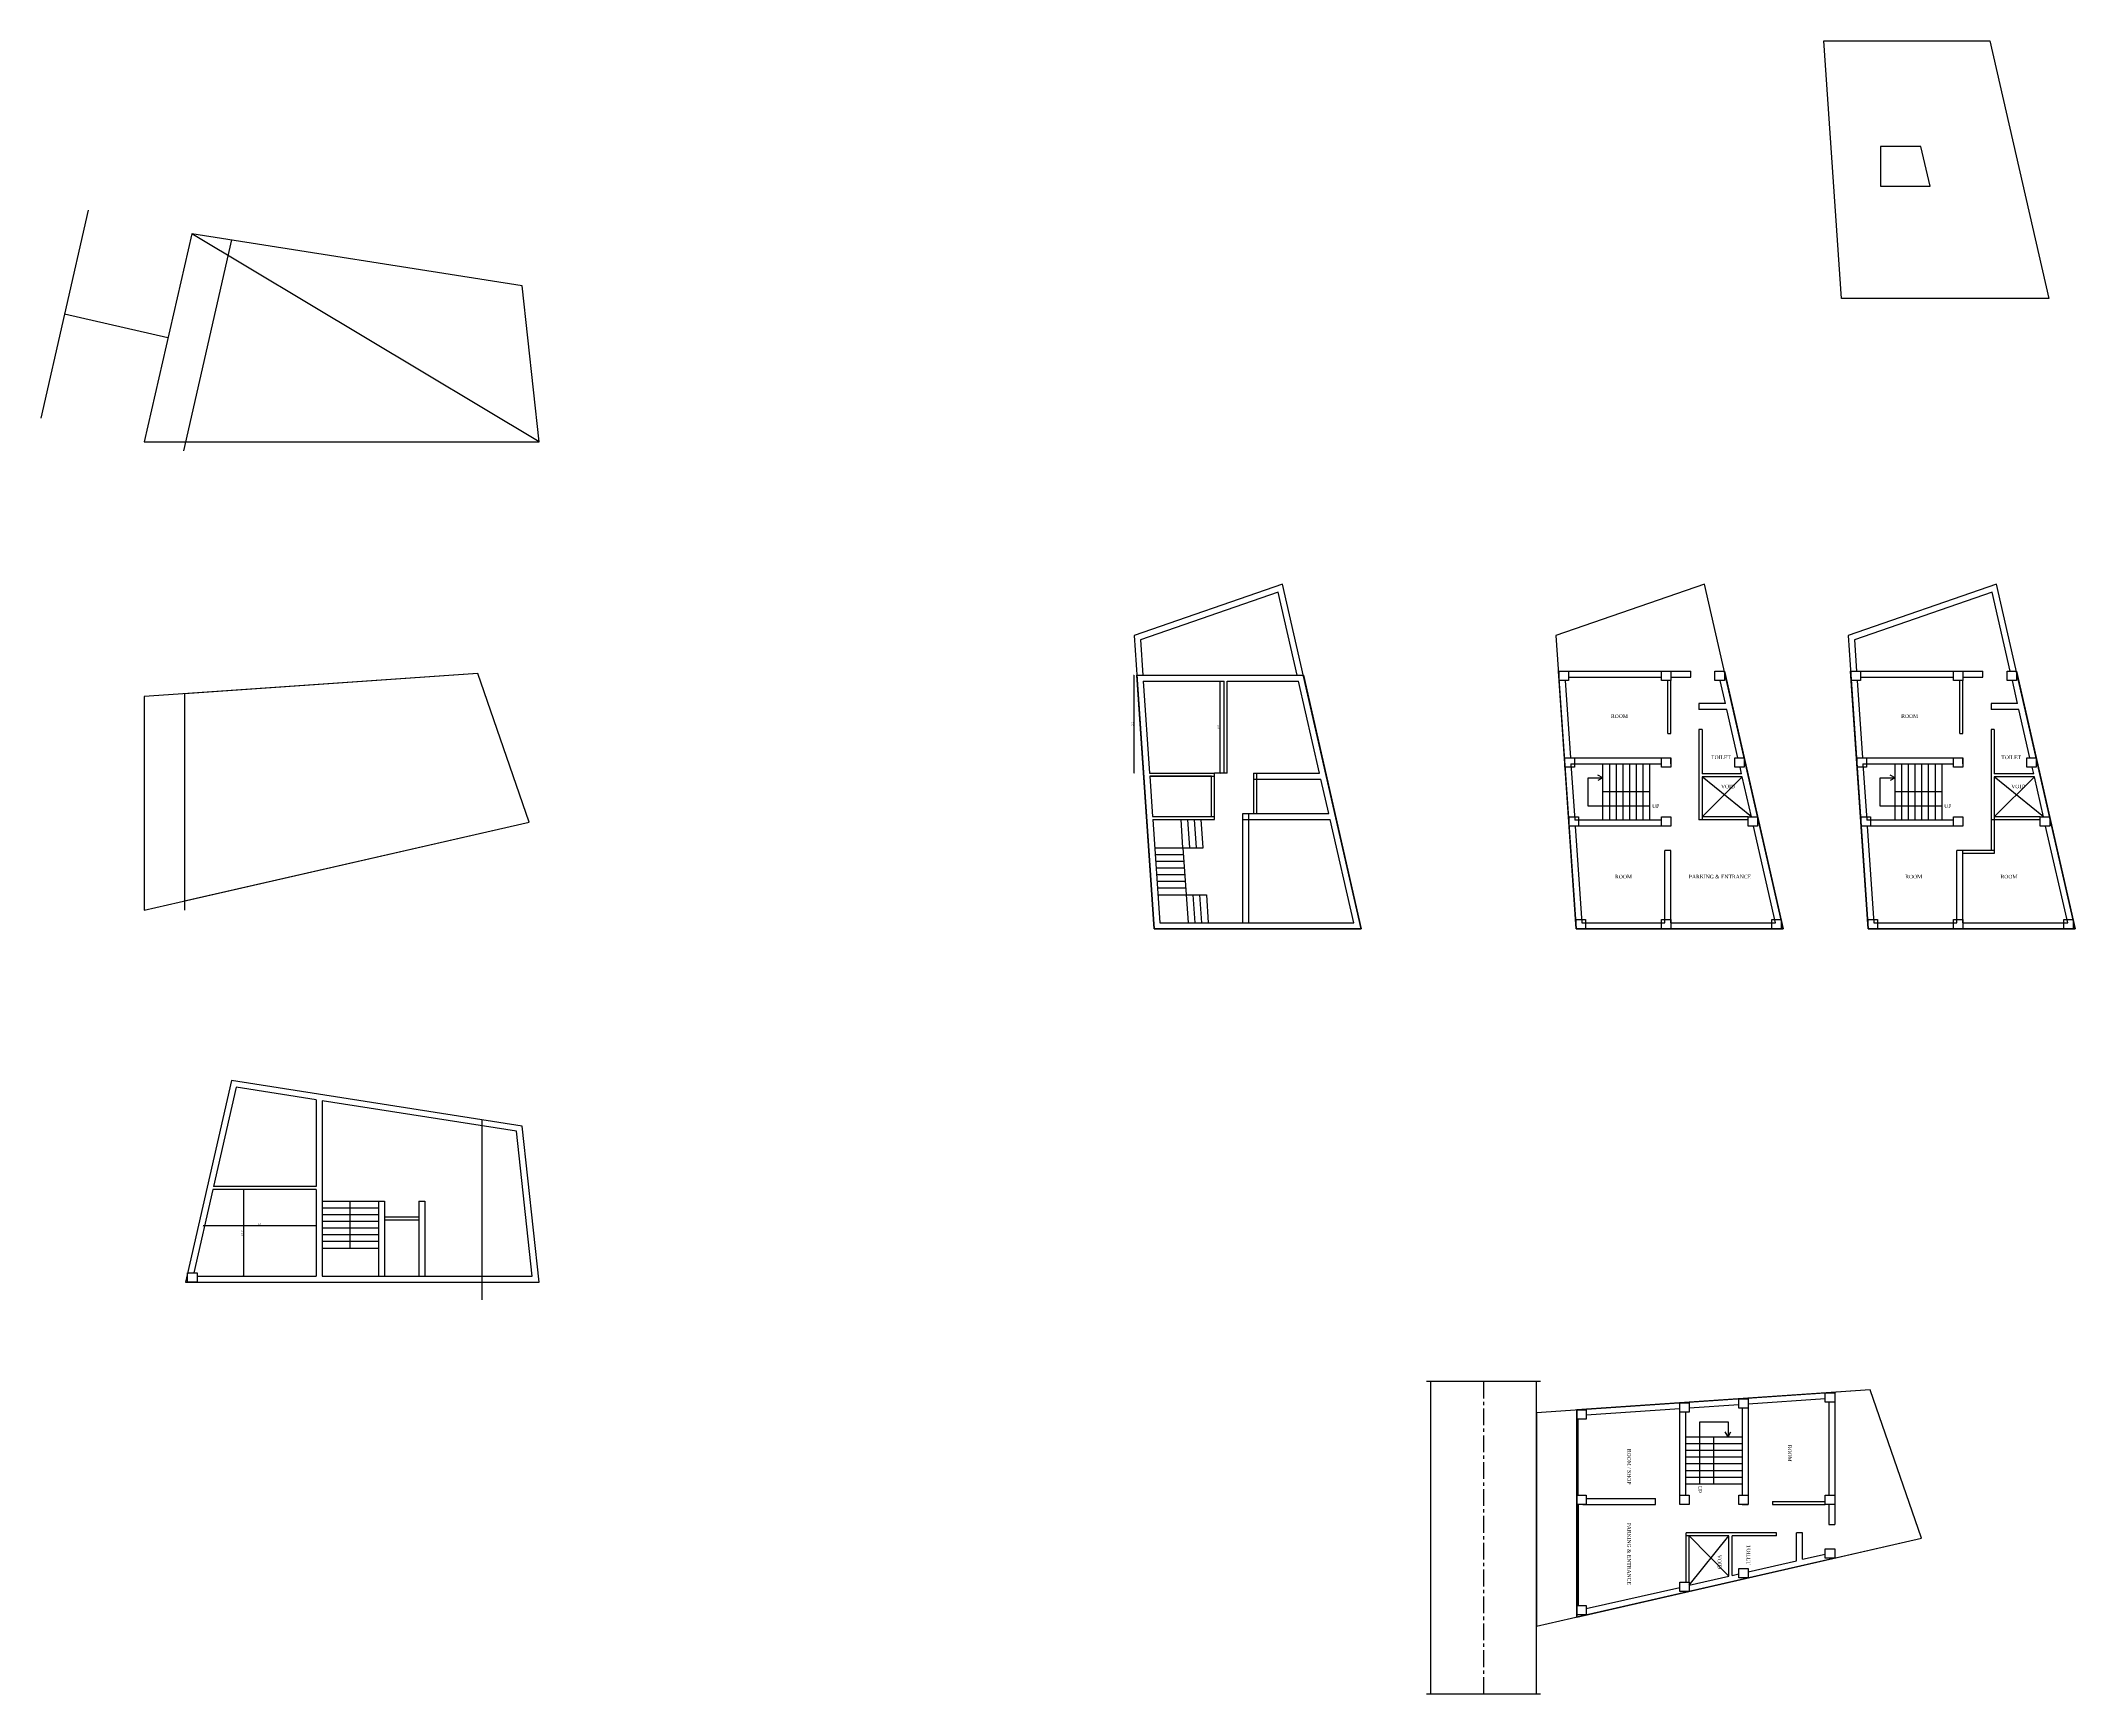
# Model space of a CAD drawing. Header units: inches. Extents: x 45643 to 88898, y -9678 to 122.
# Drawn here: x 64383 to 67412, y -7840 to -5378 of the extents above; entities that cross this region are included whole.
import ezdxf

# ---------------------------------------------------------------- set-up
doc = ezdxf.new("R2010")
doc.units = ezdxf.units.IN
doc.header["$MEASUREMENT"] = 0
doc.linetypes.add('CENTER', pattern=[2, 1.25, -0.25, 0.25, -0.25])
doc.layers.add('ELEVATION', color=6, linetype='Continuous', lineweight=30)
doc.styles.get("Standard").update_dxf_attribs({"font": 'times.ttf'})
doc.dimstyles.get("Standard").update_dxf_attribs({"dimtxt": 2.25, "dimasz": 2.25, "dimexe": 0.18, "dimexo": 0.0625, "dimgap": 1, "dimtad": 1, "dimdec": 1, "dimzin": 0, "dimdsep": 46, "dimlunit": 4, "dimtxsty": 'Standard', "dimblk": 'ARCHTICK', "dimcen": 0.09, "dimse1": 1, "dimse2": 1, "dimadec": 0, "dimazin": 0, "dimtfac": 1, "dimtdec": 1, "dimtofl": 0, "dimtmove": 0, "dimatfit": 3, "dimldrblk": 'ARCHTICK', "dimfxl": 1, "dimtolj": 1, "dimtzin": 0, "dimarcsym": 0})

# ---------------------------------------------------------------- blocks, each defined once
blk = doc.blocks.new('_ArchTick')
at = {"color": 0, "linetype": 'ByBlock', "const_width": 0.15}
blk.add_lwpolyline([(-0.5, -0.5), (0.5, 0.5)], dxfattribs=at)
blk = doc.blocks.new('*D955')
at = {"layer": 'Defpoints', "color": 0, "transparency": 16777216}
for p in [(64716.4, -7088.6), (64685.1, -7217.7), (64716.4, -7217.7)]:
    blk.add_point(p, dxfattribs=at)
at = {"layer": 'ELEVATION', "color": 0, "lineweight": -2, "transparency": 16777216}
blk.add_line((64685.1, -7088.6), (64685.1, -7217.7), dxfattribs=at)
at = {"layer": 'ELEVATION', "color": 0, "lineweight": -2, "transparency": 16777216, "xscale": 2.25, "yscale": 2.25, "zscale": 2.25}
for p, rotation in [((64685.1, -7088.6), 90), ((64685.1, -7217.7), 270)]:
    blk.add_blockref('_ArchTick', p, dxfattribs=dict(at, rotation=rotation))
at = {"layer": 'ELEVATION', "color": 0, "transparency": 16777216, "insert": (64683, -7153.2), "char_height": 2.25, "attachment_point": 5, "rotation": 90}
blk.add_mtext('\\A1;10\'-9"', dxfattribs=at)
blk = doc.blocks.new('*D956')
at = {"layer": 'Defpoints', "color": 0, "transparency": 16777216}
for p in [(64792.9, -7142.3), (64625.1, -7150.7), (64792.9, -7153.2)]:
    blk.add_point(p, dxfattribs=at)
at = {"layer": 'ELEVATION', "color": 0, "lineweight": -2, "transparency": 16777216}
blk.add_line((64625.1, -7142.3), (64792.9, -7142.3), dxfattribs=at)
at = {"layer": 'ELEVATION', "color": 0, "lineweight": -2, "transparency": 16777216, "xscale": 2.25, "yscale": 2.25, "zscale": 2.25, "rotation": 180}
blk.add_blockref('_ArchTick', (64625.1, -7142.3), dxfattribs=at)
at = {"layer": 'ELEVATION', "color": 0, "lineweight": -2, "transparency": 16777216, "xscale": 2.25, "yscale": 2.25, "zscale": 2.25}
blk.add_blockref('_ArchTick', (64792.9, -7142.3), dxfattribs=at)
at = {"layer": 'ELEVATION', "color": 0, "transparency": 16777216, "insert": (64709, -7140.1), "char_height": 2.25, "attachment_point": 5}
blk.add_mtext("\\A1;14'", dxfattribs=at)
blk = doc.blocks.new('*D957')
at = {"layer": 'Defpoints', "color": 0, "transparency": 16777216}
for p in [(66138.9, -6331.6), (66145.1, -6331.6), (66145.1, -6468.5)]:
    blk.add_point(p, dxfattribs=at)
at = {"layer": 'ELEVATION', "color": 0, "lineweight": -2, "transparency": 16777216}
blk.add_line((66138.9, -6468.5), (66138.9, -6331.6), dxfattribs=at)
at = {"layer": 'ELEVATION', "color": 0, "lineweight": -2, "transparency": 16777216, "xscale": 2.25, "yscale": 2.25, "zscale": 2.25}
for p, rotation in [((66138.9, -6331.6), 90), ((66138.9, -6468.5), 270)]:
    blk.add_blockref('_ArchTick', p, dxfattribs=dict(at, rotation=rotation))
at = {"layer": 'ELEVATION', "color": 0, "transparency": 16777216, "insert": (66136.7, -6400.1), "char_height": 2.25, "attachment_point": 5, "rotation": 90}
blk.add_mtext('\\A1;11\'-5"', dxfattribs=at)
blk = doc.blocks.new('*D958')
at = {"layer": 'Defpoints', "color": 0, "transparency": 16777216}
for p in [(66015, -6322.6), (66010.8, -6468.5), (66034, -6468.5)]:
    blk.add_point(p, dxfattribs=at)
at = {"layer": 'ELEVATION', "color": 0, "lineweight": -2, "transparency": 16777216}
blk.add_line((66010.8, -6322.6), (66010.8, -6468.5), dxfattribs=at)
at = {"layer": 'ELEVATION', "color": 0, "lineweight": -2, "transparency": 16777216, "xscale": 2.25, "yscale": 2.25, "zscale": 2.25}
for p, rotation in [((66010.8, -6322.6), 90), ((66010.8, -6468.5), 270)]:
    blk.add_blockref('_ArchTick', p, dxfattribs=dict(at, rotation=rotation))
at = {"layer": 'ELEVATION', "color": 0, "transparency": 16777216, "insert": (66008.6, -6395.6), "char_height": 2.25, "attachment_point": 5, "rotation": 90}
blk.add_mtext('\\A1;12\'-2"', dxfattribs=at)

msp = doc.modelspace()

# ---------------------------------------------------------------- linework, layer by layer
at = {"layer": 'ELEVATION'}
for p, q in [((64453.76, -5629.99), (64382.96, -5940.01)), ((64667.21, -5674.51), (64595.49, -5988.55)), ((65125, -5975.19), (64607.8, -5665.17)), ((64572.4, -5820.18), (64418.36, -5785)), ((66232.09, -6187.26), (66010.91, -6263.67)), ((66225.55, -6199.04), (66020.36, -6269.92)), ((66253.77, -6322.63), (66225.55, -6199.04)), ((66860.25, -6187.26), (66639.08, -6263.67)), ((67295.13, -6187.26), (67073.96, -6263.67)), ((67288.59, -6199.04), (67083.41, -6269.92)), ((67315.45, -6316.63), (67288.59, -6199.04)), ((66020.36, -6269.92), (66023.98, -6322.63)), ((67083.41, -6269.92), (67086.61, -6316.63)), ((65033.83, -6320.29), (64537, -6354.37)), ((65110.24, -6541.46), (65033.83, -6320.29)), ((66014.96, -6322.63), (66263, -6322.63)), ((66642.72, -6316.63), (66839.8, -6316.63)), ((66652.7, -6330.63), (66660.58, -6445.5)), ((66657.68, -6325.63), (66796.02, -6325.63)), ((66805.52, -6409.5), (66805.52, -6330.63)), ((66810.02, -6325.63), (66839.8, -6325.63)), ((66810.02, -6409.5), (66810.02, -6330.63)), ((66839.8, -6325.63), (66839.8, -6316.63)), ((66891.51, -6364.57), (66883.77, -6330.63)), ((67077.59, -6316.63), (67274.68, -6316.63)), ((67087.57, -6330.63), (67095.45, -6445.5)), ((67092.55, -6325.63), (67230.9, -6325.63)), ((67240.4, -6409.5), (67240.4, -6330.63)), ((67244.9, -6325.63), (67274.68, -6325.63)), ((67244.9, -6409.5), (67244.9, -6330.63)), ((67274.68, -6325.63), (67274.68, -6316.63)), ((67326.39, -6364.57), (67318.64, -6330.63)), ((64537, -6354.37), (64537, -6672.37)), ((64597, -6350.26), (64597, -6672.37)), ((66024.6, -6331.63), (66145.11, -6331.63)), ((66024.6, -6331.63), (66033.99, -6468.5)), ((66145.11, -6468.5), (66145.11, -6331.63)), ((66149.61, -6468.5), (66149.61, -6331.63)), ((66149.61, -6331.63), (66255.83, -6331.63)), ((66287.08, -6468.5), (66255.83, -6331.63)), ((66852.02, -6364.57), (66852.02, -6373.57)), ((66891.51, -6364.57), (66852.02, -6364.57)), ((66893.57, -6373.57), (66852.02, -6373.57)), ((66910, -6445.5), (66893.57, -6373.57)), ((67286.9, -6364.57), (67286.9, -6373.57)), ((67326.39, -6364.57), (67286.9, -6364.57)), ((67328.45, -6373.57), (67286.9, -6373.57)), ((67344.87, -6445.5), (67328.45, -6373.57)), ((66805.52, -6409.5), (66810.02, -6409.5)), ((66856.52, -6403.57), (66852.02, -6403.57)), ((66852.02, -6403.57), (66852.02, -6538)), ((66856.52, -6403.57), (66856.52, -6469.57)), ((67240.4, -6409.5), (67244.9, -6409.5)), ((67286.9, -6403.57), (67286.9, -6583.5)), ((67291.4, -6403.57), (67286.9, -6403.57)), ((67291.4, -6403.57), (67291.4, -6469.57)), ((66660.58, -6445.5), (66796.02, -6445.5)), ((66810.02, -6454.5), (66810.02, -6445.5)), ((67095.45, -6445.5), (67230.9, -6445.5)), ((67244.9, -6454.5), (67244.9, -6445.5)), ((66033.99, -6468.5), (66130.85, -6468.5)), ((66034.3, -6473), (66038.41, -6533)), ((66034.3, -6473), (66130.85, -6473)), ((66126.35, -6533), (66126.35, -6473)), ((66130.85, -6537.5), (66130.85, -6468.5)), ((66149.61, -6468.5), (66130.85, -6468.5)), ((66188.61, -6468.5), (66287.08, -6468.5)), ((66188.61, -6468.5), (66188.61, -6528.5)), ((66188.61, -6477.5), (66289.14, -6477.5)), ((66193.11, -6468.5), (66193.11, -6528.5)), ((66300.78, -6528.5), (66289.14, -6477.5)), ((66661.19, -6454.5), (66796.02, -6454.5)), ((66661.19, -6454.5), (66666.96, -6538.5)), ((66686.86, -6517.5), (66686.86, -6475.5)), ((66686.86, -6475.5), (66709.06, -6475.5)), ((66709.06, -6475.5), (66701.63, -6471.47)), ((66709.06, -6475.5), (66701.63, -6479.53)), ((66709.06, -6496.5), (66709.06, -6454.5)), ((66719.06, -6496.5), (66719.06, -6454.5)), ((66729.06, -6496.5), (66729.06, -6454.5)), ((66739.06, -6496.5), (66739.06, -6454.5)), ((66749.06, -6496.5), (66749.06, -6454.5)), ((66759.06, -6496.5), (66759.06, -6454.5)), ((66769.06, -6496.5), (66769.06, -6454.5)), ((66779.06, -6496.5), (66779.06, -6454.5)), ((66915.49, -6469.57), (66856.52, -6469.57)), ((66916.52, -6474.07), (66856.52, -6474.07)), ((66856.52, -6474.07), (66856.52, -6538)), ((66856.52, -6533.5), (66916.52, -6474.07)), ((66930.09, -6533.5), (66856.52, -6474.07)), ((66915.49, -6469.57), (66913.19, -6459.5)), ((66930.09, -6533.5), (66916.52, -6474.07)), ((67096.07, -6454.5), (67101.83, -6538.5)), ((67096.07, -6454.5), (67230.9, -6454.5)), ((67121.73, -6517.5), (67121.73, -6475.5)), ((67121.73, -6475.5), (67143.93, -6475.5)), ((67143.93, -6475.5), (67136.51, -6471.47)), ((67143.93, -6475.5), (67136.51, -6479.53)), ((67143.93, -6496.5), (67143.93, -6454.5)), ((67153.93, -6496.5), (67153.93, -6454.5)), ((67163.93, -6496.5), (67163.93, -6454.5)), ((67173.93, -6496.5), (67173.93, -6454.5)), ((67183.93, -6496.5), (67183.93, -6454.5)), ((67193.93, -6496.5), (67193.93, -6454.5)), ((67203.93, -6496.5), (67203.93, -6454.5)), ((67213.93, -6496.5), (67213.93, -6454.5)), ((67350.37, -6469.57), (67291.4, -6469.57)), ((67291.4, -6474.07), (67291.4, -6588)), ((67351.4, -6474.07), (67291.4, -6474.07)), ((67291.4, -6533.5), (67351.4, -6474.07)), ((67364.97, -6533.5), (67291.4, -6474.07)), ((67350.37, -6469.57), (67348.07, -6459.5)), ((67364.97, -6533.5), (67351.4, -6474.07)), ((66779.06, -6496.5), (66709.06, -6496.5)), ((66709.06, -6538.5), (66709.06, -6496.5)), ((66719.06, -6538.5), (66719.06, -6496.5)), ((66729.06, -6538.5), (66729.06, -6496.5)), ((66739.06, -6538.5), (66739.06, -6496.5)), ((66749.06, -6538.5), (66749.06, -6496.5)), ((66759.06, -6538.5), (66759.06, -6496.5)), ((66769.06, -6538.5), (66769.06, -6496.5)), ((66779.06, -6538.5), (66779.06, -6496.5)), ((67213.93, -6496.5), (67143.93, -6496.5)), ((67143.93, -6538.5), (67143.93, -6496.5)), ((67153.93, -6538.5), (67153.93, -6496.5)), ((67163.93, -6538.5), (67163.93, -6496.5)), ((67173.93, -6538.5), (67173.93, -6496.5)), ((67183.93, -6538.5), (67183.93, -6496.5)), ((67193.93, -6538.5), (67193.93, -6496.5)), ((67203.93, -6538.5), (67203.93, -6496.5)), ((67213.93, -6538.5), (67213.93, -6496.5)), ((64537, -6672.37), (65110.24, -6541.46)), ((66038.41, -6533), (66130.85, -6533)), ((66038.72, -6537.5), (66130.85, -6537.5)), ((66038.72, -6537.5), (66049.28, -6691.5)), ((66083.7, -6579.5), (66080.82, -6537.5)), ((66093.72, -6579.5), (66090.84, -6537.5)), ((66103.75, -6579.5), (66100.87, -6537.5)), ((66113.77, -6579.5), (66110.89, -6537.5)), ((66172.85, -6691.5), (66172.85, -6528.5)), ((66172.85, -6528.5), (66300.78, -6528.5)), ((66172.85, -6537.5), (66302.84, -6537.5)), ((66181.85, -6691.5), (66181.85, -6528.5)), ((66338.01, -6691.5), (66302.84, -6537.5)), ((66796.02, -6538.5), (66666.96, -6538.5)), ((66779.06, -6517.5), (66686.86, -6517.5)), ((66925.33, -6538), (66852.02, -6538)), ((66925.33, -6533.5), (66856.52, -6533.5)), ((67230.9, -6538.5), (67101.83, -6538.5)), ((67213.93, -6517.5), (67121.73, -6517.5)), ((67360.2, -6538), (67286.9, -6538)), ((67360.2, -6533.5), (67291.4, -6533.5)), ((66796.02, -6547.5), (66667.57, -6547.5)), ((66667.57, -6547.5), (66677.45, -6691.5)), ((66966.18, -6691.5), (66933.29, -6547.5)), ((67102.45, -6547.5), (67112.33, -6691.5)), ((67230.9, -6547.5), (67102.45, -6547.5)), ((67401.05, -6691.5), (67368.17, -6547.5)), ((66041.6, -6579.5), (66113.77, -6579.5)), ((66042.29, -6589.5), (66084.39, -6589.5)), ((66042.97, -6599.5), (66085.07, -6599.5)), ((66083.7, -6579.5), (66091.38, -6691.5)), ((66801.02, -6691.5), (66801.02, -6583.5)), ((66810.02, -6583.5), (66801.02, -6583.5)), ((66810.02, -6691.5), (66810.02, -6583.5)), ((67235.9, -6691.5), (67235.9, -6583.5)), ((67291.4, -6583.5), (67235.9, -6583.5)), ((67244.9, -6691.5), (67244.9, -6583.5)), ((67291.4, -6588), (67244.9, -6588)), ((66043.66, -6609.5), (66085.76, -6609.5)), ((66044.35, -6619.5), (66086.44, -6619.5)), ((66045.03, -6629.5), (66087.13, -6629.5)), ((66045.72, -6639.5), (66087.82, -6639.5)), ((66046.4, -6649.5), (66118.57, -6649.5)), ((66098.53, -6649.5), (66101.41, -6691.5)), ((66108.55, -6649.5), (66111.43, -6691.5)), ((66118.57, -6649.5), (66121.45, -6691.5)), ((66049.28, -6691.5), (66338.01, -6691.5)), ((66677.45, -6691.5), (66801.02, -6691.5)), ((66810.02, -6691.5), (66966.18, -6691.5)), ((67112.33, -6691.5), (67235.9, -6691.5)), ((67244.9, -6691.5), (67401.05, -6691.5)), ((64667.21, -6926.08), (64598.54, -7226.75)), ((65099.75, -6994.11), (64667.21, -6926.08)), ((64792.93, -6954.96), (64792.93, -7084.11)), ((64801.93, -6956.38), (64801.93, -7217.75)), ((65091.54, -7001.93), (64801.93, -6956.38)), ((65039.75, -6984.68), (65039.75, -7253.1)), ((65125, -7226.75), (65099.75, -6994.11)), ((65114.97, -7217.75), (65091.54, -7001.93)), ((64792.93, -7088.61), (64639.32, -7088.61)), ((64792.93, -7084.11), (64640.35, -7084.11)), ((64792.93, -7088.61), (64792.93, -7217.75)), ((64801.93, -7105.75), (64885.93, -7105.75)), ((64801.93, -7115.75), (64885.93, -7115.75)), ((64843.93, -7175.75), (64843.93, -7105.75)), ((64885.93, -7105.75), (64885.93, -7217.75)), ((64885.93, -7105.75), (64894.93, -7105.75)), ((64894.93, -7105.75), (64894.93, -7217.75)), ((64945.93, -7105.75), (64945.93, -7217.75)), ((64945.93, -7105.75), (64954.93, -7105.75)), ((64954.93, -7105.75), (64954.93, -7217.75)), ((64801.93, -7125.75), (64885.93, -7125.75)), ((64801.93, -7135.75), (64885.93, -7135.75)), ((64801.93, -7145.75), (64885.93, -7145.75)), ((64894.93, -7129.25), (64945.93, -7129.25)), ((64894.93, -7133.75), (64945.93, -7133.75)), ((64801.93, -7155.75), (64885.93, -7155.75)), ((64801.93, -7165.75), (64885.93, -7165.75)), ((64801.93, -7175.75), (64885.93, -7175.75)), ((64598.54, -7226.75), (65125, -7226.75)), ((64801.93, -7217.75), (65114.97, -7217.75)), ((64894.93, -7217.75), (64945.93, -7217.75)), ((66452.27, -7374.69), (66452.27, -7840.02)), ((66610.27, -7374.69), (66452.27, -7374.69)), ((66610.27, -7840.02), (66610.27, -7374.69)), ((67054.14, -7390.49), (67054.14, -7587.57)), ((67183.52, -7608.03), (67107.11, -7386.85)), ((66823.27, -7415.34), (66684.27, -7424.88)), ((66823.27, -7543.79), (66823.27, -7415.34)), ((66832.27, -7543.79), (66832.27, -7420.32)), ((66911.27, -7409.31), (66837.27, -7414.38)), ((66916.27, -7414.29), (66916.27, -7543.79)), ((67040.14, -7400.47), (66925.27, -7408.35)), ((66925.27, -7408.35), (66925.27, -7543.79)), ((67045.14, -7405.45), (67045.14, -7543.79)), ((66670.27, -7543.79), (66670.27, -7430.82)), ((66672.27, -7543.79), (66672.27, -7430.82)), ((66853.27, -7526.83), (66853.27, -7434.63)), ((66853.27, -7434.63), (66895.27, -7434.63)), ((66895.27, -7456.83), (66891.25, -7449.4)), ((66895.27, -7434.63), (66895.27, -7456.83)), ((66895.27, -7456.83), (66899.3, -7449.4)), ((66832.27, -7456.83), (66874.27, -7456.83)), ((66832.27, -7466.83), (66874.27, -7466.83)), ((66832.27, -7476.83), (66874.27, -7476.83)), ((66874.27, -7526.83), (66874.27, -7456.83)), ((66874.27, -7456.83), (66916.27, -7456.83)), ((66874.27, -7466.83), (66916.27, -7466.83)), ((66874.27, -7476.83), (66916.27, -7476.83)), ((66832.27, -7486.83), (66874.27, -7486.83)), ((66832.27, -7496.83), (66874.27, -7496.83)), ((66832.27, -7506.83), (66874.27, -7506.83)), ((66874.27, -7486.83), (66916.27, -7486.83)), ((66874.27, -7496.83), (66916.27, -7496.83)), ((66874.27, -7506.83), (66916.27, -7506.83)), ((66832.27, -7516.83), (66874.27, -7516.83)), ((66832.27, -7526.83), (66874.27, -7526.83)), ((66874.27, -7516.83), (66916.27, -7516.83)), ((66874.27, -7526.83), (66916.27, -7526.83)), ((66670.27, -7557.79), (66670.27, -7708.04)), ((66672.27, -7557.79), (66672.27, -7708.04)), ((66679.27, -7557.79), (66787.27, -7557.79)), ((66684.27, -7548.79), (66787.27, -7548.79)), ((66787.27, -7557.79), (66787.27, -7548.79)), ((66916.27, -7557.79), (66925.27, -7557.79)), ((66961.27, -7553.29), (67040.14, -7553.29)), ((66961.27, -7553.29), (66961.27, -7557.79)), ((66961.27, -7557.79), (67040.14, -7557.79)), ((67045.14, -7557.79), (67045.14, -7587.57)), ((66832.77, -7673.1), (66832.77, -7599.79)), ((66967.21, -7599.79), (66832.77, -7599.79)), ((66967.21, -7604.29), (66967.21, -7599.79)), ((67006.21, -7599.79), (66997.21, -7599.79)), ((66997.21, -7641.34), (66997.21, -7599.79)), ((67006.21, -7639.29), (67006.21, -7599.79)), ((67045.14, -7587.57), (67054.14, -7587.57)), ((66896.71, -7604.29), (66832.77, -7604.29)), ((66837.27, -7673.1), (66837.27, -7604.29)), ((66837.27, -7604.29), (66896.71, -7664.29)), ((66837.27, -7677.86), (66896.71, -7604.29)), ((66896.71, -7664.29), (66896.71, -7604.29)), ((66967.21, -7604.29), (66901.21, -7604.29)), ((66901.21, -7663.26), (66901.21, -7604.29)), ((67006.21, -7639.29), (67040.14, -7631.54)), ((66837.27, -7677.86), (66896.71, -7664.29)), ((66901.21, -7663.26), (66911.27, -7660.97)), ((66925.27, -7657.77), (66997.21, -7641.34)), ((66684.27, -7712.8), (66823.27, -7681.06)), ((66610.27, -7840.02), (66452.27, -7840.02))]:
    msp.add_line(p, q, dxfattribs=at)
at = {"layer": 'ELEVATION', "linetype": 'CENTER', "ltscale": 20}
msp.add_line((66531.27, -7374.69), (66531.27, -7840.02), dxfattribs=at)
at = {"layer": 'ELEVATION'}
for points in [[(67037.93, -5377.7), (67285.01, -5377.7), (67372.68, -5761.56), (67064.26, -5761.56)], [(67182.49, -5535.13), (67122.49, -5535.13), (67122.49, -5594.56), (67196.06, -5594.56)], [(65125, -5975.19), (65099.75, -5742.55), (64607.8, -5665.17), (64537, -5975.19)], [(66010.91, -6263.67), (66040.88, -6700.5), (66349.29, -6700.5), (66232.09, -6187.26)], [(66639.08, -6263.67), (66669.05, -6700.5), (66977.46, -6700.5), (66860.25, -6187.26)], [(67073.96, -6263.67), (67103.93, -6700.5), (67412.34, -6700.5), (67295.13, -6187.26)], [(65033.83, -6320.29), (64597, -6350.26), (64597, -6658.67), (65110.24, -6541.46)], [(66014.96, -6322.63), (66263, -6322.63), (66349.29, -6700.5), (66040.88, -6700.5)], [(66643.68, -6316.63), (66657.68, -6316.63), (66657.68, -6330.63), (66643.68, -6330.63)], [(66796.02, -6316.63), (66810.02, -6316.63), (66810.02, -6330.63), (66796.02, -6330.63)], [(66875.8, -6316.63), (66889.8, -6316.63), (66889.8, -6330.63), (66875.8, -6330.63)], [(67078.55, -6316.63), (67092.55, -6316.63), (67092.55, -6330.63), (67078.55, -6330.63)], [(67230.9, -6316.63), (67244.9, -6316.63), (67244.9, -6330.63), (67230.9, -6330.63)], [(67310.68, -6316.63), (67324.68, -6316.63), (67324.68, -6330.63), (67310.68, -6330.63)], [(66652.52, -6445.5), (66666.52, -6445.5), (66666.52, -6459.5), (66652.52, -6459.5)], [(66796.02, -6445.5), (66810.02, -6445.5), (66810.02, -6459.5), (66796.02, -6459.5)], [(66905.23, -6445.5), (66919.23, -6445.5), (66919.23, -6459.5), (66905.23, -6459.5)], [(67087.39, -6445.5), (67101.39, -6445.5), (67101.39, -6459.5), (67087.39, -6459.5)], [(67230.9, -6445.5), (67244.9, -6445.5), (67244.9, -6459.5), (67230.9, -6459.5)], [(67340.11, -6445.5), (67354.11, -6445.5), (67354.11, -6459.5), (67340.11, -6459.5)], [(66126.35, -6473), (66034.3, -6473), (66038.41, -6533), (66126.35, -6533)], [(66658.55, -6533.5), (66672.55, -6533.5), (66672.55, -6547.5), (66658.55, -6547.5)], [(66796.02, -6533.5), (66810.02, -6533.5), (66810.02, -6547.5), (66796.02, -6547.5)], [(66925.33, -6533.5), (66939.33, -6533.5), (66939.33, -6547.5), (66925.33, -6547.5)], [(67093.43, -6533.5), (67107.43, -6533.5), (67107.43, -6547.5), (67093.43, -6547.5)], [(67230.9, -6533.5), (67244.9, -6533.5), (67244.9, -6547.5), (67230.9, -6547.5)], [(67360.2, -6533.5), (67374.2, -6533.5), (67374.2, -6547.5), (67360.2, -6547.5)], [(66669.05, -6686.5), (66683.05, -6686.5), (66683.05, -6700.5), (66669.05, -6700.5)], [(66796.02, -6686.5), (66810.02, -6686.5), (66810.02, -6700.5), (66796.02, -6700.5)], [(66960.27, -6686.5), (66974.27, -6686.5), (66974.27, -6700.5), (66960.27, -6700.5)], [(67103.93, -6686.5), (67117.93, -6686.5), (67117.93, -6700.5), (67103.93, -6700.5)], [(67230.9, -6686.5), (67244.9, -6686.5), (67244.9, -6700.5), (67230.9, -6700.5)], [(67395.14, -6686.5), (67409.14, -6686.5), (67409.14, -6700.5), (67395.14, -6700.5)], [(64601.74, -7212.75), (64615.74, -7212.75), (64615.74, -7226.75), (64601.74, -7226.75)], [(67183.52, -7608.03), (67107.11, -7386.85), (66610.27, -7420.94), (66610.27, -7738.94)], [(67107.11, -7386.85), (66670.27, -7416.82), (66670.27, -7725.23), (67183.52, -7608.03)], [(67054.14, -7391.45), (67054.14, -7405.45), (67040.14, -7405.45), (67040.14, -7391.45)], [(66684.27, -7416.82), (66684.27, -7430.82), (66670.27, -7430.82), (66670.27, -7416.82)], [(66837.27, -7406.32), (66837.27, -7420.32), (66823.27, -7420.32), (66823.27, -7406.32)], [(66925.27, -7400.29), (66925.27, -7414.29), (66911.27, -7414.29), (66911.27, -7400.29)], [(66684.27, -7543.79), (66684.27, -7557.79), (66670.27, -7557.79), (66670.27, -7543.79)], [(66837.27, -7543.79), (66837.27, -7557.79), (66823.27, -7557.79), (66823.27, -7543.79)], [(66925.27, -7543.79), (66925.27, -7557.79), (66911.27, -7557.79), (66911.27, -7543.79)], [(67054.14, -7543.79), (67054.14, -7557.79), (67040.14, -7557.79), (67040.14, -7543.79)], [(67054.14, -7623.57), (67054.14, -7637.57), (67040.14, -7637.57), (67040.14, -7623.57)], [(66925.27, -7653), (66925.27, -7667), (66911.27, -7667), (66911.27, -7653)], [(66837.27, -7673.1), (66837.27, -7687.1), (66823.27, -7687.1), (66823.27, -7673.1)], [(66684.27, -7708.04), (66684.27, -7722.04), (66670.27, -7722.04), (66670.27, -7708.04)]]:
    msp.add_lwpolyline(points, close=True, dxfattribs=at)
for points in [[(66642.72, -6316.63), (66839.8, -6316.63)], [(66875.8, -6316.63), (66889.8, -6316.63), (66977.46, -6700.5), (66669.05, -6700.5), (66642.72, -6316.63)], [(67077.59, -6316.63), (67274.68, -6316.63)], [(67310.68, -6316.63), (67324.68, -6316.63), (67412.34, -6700.5), (67103.93, -6700.5), (67077.59, -6316.63)], [(64792.93, -6954.96), (64674.11, -6936.27), (64640.35, -7084.11)], [(64639.32, -7088.61), (64610.97, -7212.75)], [(64615.74, -7217.75), (64792.93, -7217.75)], [(67054.14, -7623.57), (67054.14, -7637.57), (66670.27, -7725.23), (66670.27, -7416.82), (67054.14, -7390.49)], [(67054.14, -7390.49), (67054.14, -7587.57)]]:
    msp.add_lwpolyline(points, dxfattribs=at)
at = {"layer": 'ELEVATION', "linetype": 'Continuous'}
for points in [[(66616.27, -7374.69), (66531.52, -7374.69), (66531.4, -7374.35), (66531.15, -7375.03), (66531.02, -7374.69), (66446.27, -7374.69)], [(66616.27, -7840.02), (66531.52, -7840.02), (66531.4, -7839.68), (66531.15, -7840.36), (66531.02, -7840.02), (66446.27, -7840.02)]]:
    msp.add_lwpolyline(points, dxfattribs=at)

# ---------------------------------------------------------------- texts
at = {"width": 1396.073, "attachment_point": 1}
for s, insert, char_height in [('ROOM', (66720.93, -6380.87), 5.487), ('ROOM', (67153.06, -6380.87), 5.487), ('TOILET', (66870.12, -6442.13), 5.487), ('TOILET', (67302.24, -6442.13), 5.487), ('VOID', (66884.83, -6485.51), 5.487), ('VOID', (67316.95, -6485.51), 5.487), ('{\\fTimes New Roman|b0|i0|c0|p18;UP}', (66782.25, -6514.84), 5.4869), ('{\\fTimes New Roman|b0|i0|c0|p18;UP}', (67217.12, -6514.84), 5.4869), ('ROOM', (66727.02, -6619.92), 5.487), ('PARKING & ENTRANCE', (66836.91, -6619.92), 5.4869), ('ROOM', (67159.14, -6619.92), 5.487), ('ROOM', (67300.96, -6619.92), 5.487)]:
    msp.add_mtext(s, dxfattribs=dict(at, insert=insert, char_height=char_height))
at = {"width": 1396.073, "attachment_point": 1, "rotation": 270}
for s, insert, char_height in [('ROOM / SHOP', (66750.85, -7474.79), 5.4869), ('ROOM', (66989.9, -7468.7), 5.487), ('{\\fTimes New Roman|b0|i0|c0|p18;UP}', (66855.93, -7530.02), 5.4869), ('PARKING & ENTRANCE', (66750.85, -7584.68), 5.4869), ('VOID', (66885.26, -7632.6), 5.487), ('TOILET', (66928.64, -7617.89), 5.487)]:
    msp.add_mtext(s, dxfattribs=dict(at, insert=insert, char_height=char_height))

# ---------------------------------------------------------------- dimensions: what is measured, and where the dimension line sits
at = {"layer": 'ELEVATION'}
for base, p1, p2, picture, middle in [((66010.77, -6468.5), (66014.96, -6322.63), (66033.99, -6468.5), '*D958', (66008.65, -6395.56)), ((66138.89, -6331.63), (66145.11, -6468.5), (66145.11, -6331.63), '*D957', (66136.75, -6400.06)), ((64685.14, -7217.75), (64716.38, -7088.61), (64716.38, -7217.75), '*D955', (64683, -7153.18))]:
    dim = msp.add_linear_dim(base=base, p1=p1, p2=p2, angle=90, dimstyle='Standard', dxfattribs=at)
    dim.commit()
    dim.dimension.update_dxf_attribs({"geometry": picture, "text_midpoint": middle})
dim = msp.add_linear_dim(base=(64792.93, -7142.26), p1=(64625.15, -7150.68), p2=(64792.93, -7153.18), dimstyle='Standard', dxfattribs=at)
dim.commit()
dim.dimension.update_dxf_attribs({"geometry": '*D956', "text_midpoint": (64709.04, -7140.14)})

doc.saveas('drawing.dxf')
